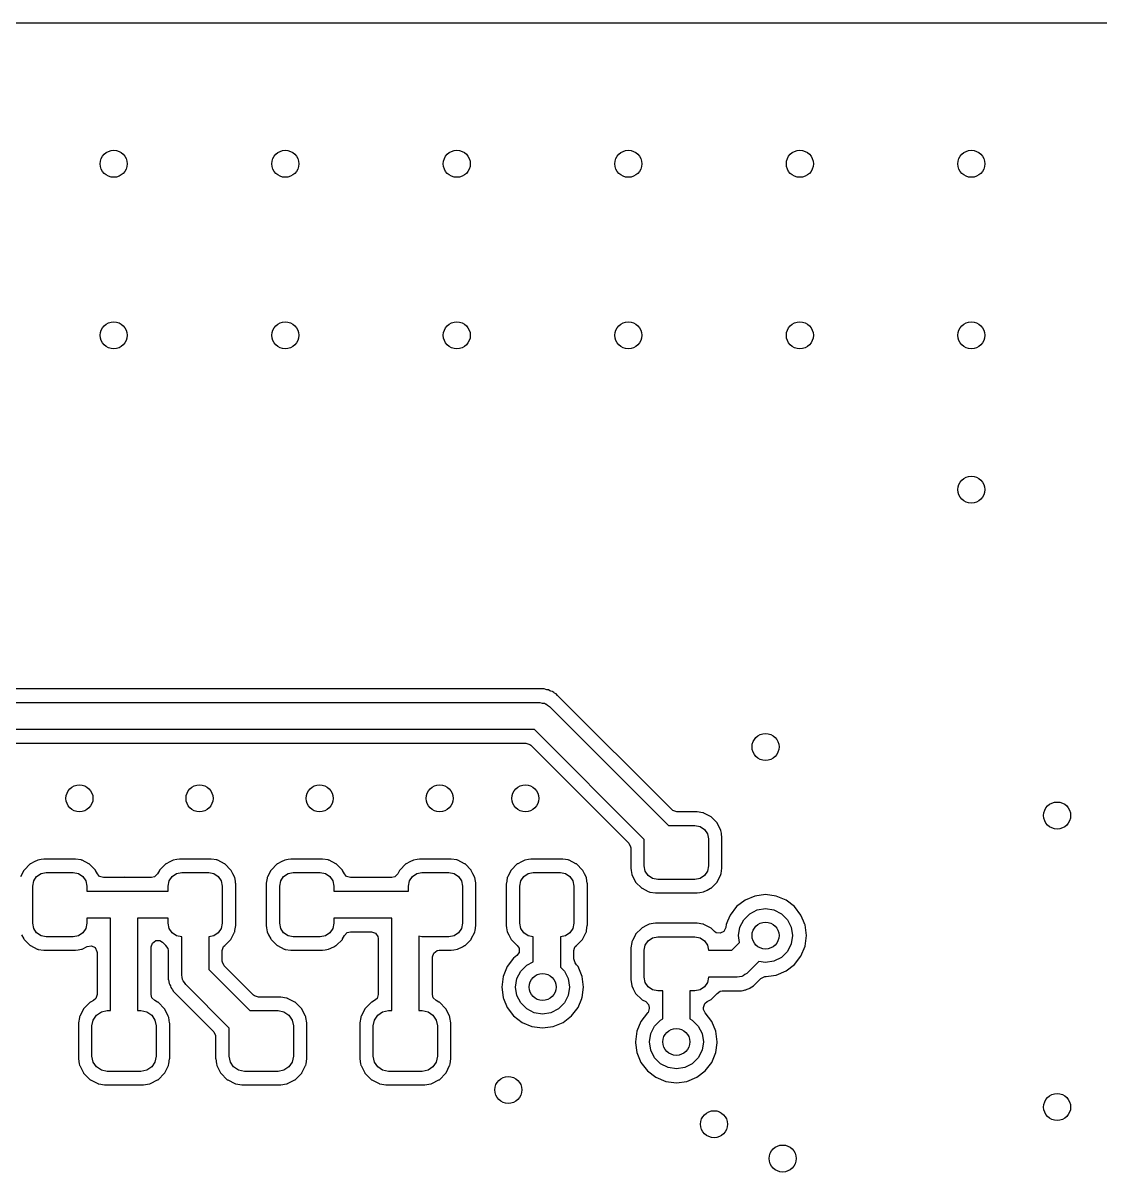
# Model space of a CAD drawing. Extents: x 3.91 to 7.47, y -4.88 to -2.92.
# Drawn here: x 4.736 to 5.364, y -3.585 to -2.915 of the extents above; entities that cross this region are included whole.
import ezdxf

# ---------------------------------------------------------------- set-up
doc = ezdxf.new("R2010")
doc.units = 0
doc.header["$MEASUREMENT"] = 0
doc.layers.add('BLACK', color=7, linetype='CONTINUOUS')

msp = doc.modelspace()

# ---------------------------------------------------------------- linework, layer by layer
at = {"layer": 'BLACK', "linetype": 'CONTINUOUS'}
for p, q in [((3.91047, -2.91541), (7.46688, -2.91541)), ((5.03965, -3.30375), (4.52943, -3.30375)), ((5.04056, -3.30404), (5.03965, -3.30375)), ((5.04115, -3.30419), (5.04056, -3.30404)), ((5.04179, -3.30429), (5.04115, -3.30419)), ((5.04209, -3.30433), (5.04179, -3.30429)), ((5.04179, -3.30429), (5.04179, -3.30429)), ((5.04293, -3.30476), (5.04209, -3.30433)), ((5.0435, -3.305), (5.04293, -3.30476)), ((5.0444, -3.30529), (5.0435, -3.305)), ((5.04465, -3.30547), (5.0444, -3.30529)), ((5.04517, -3.30585), (5.04465, -3.30547)), ((5.04569, -3.30617), (5.04517, -3.30585)), ((5.04654, -3.3066), (5.04569, -3.30617)), ((5.04743, -3.30749), (5.04654, -3.3066)), ((5.11419, -3.37425), (5.04743, -3.30749)), ((5.04743, -3.30749), (5.04743, -3.30749)), ((4.53067, -3.31164), (5.03717, -3.31164)), ((5.03717, -3.31164), (5.03845, -3.31194)), ((5.03845, -3.31194), (5.03976, -3.31209)), ((5.03976, -3.31209), (5.04014, -3.31233)), ((5.04014, -3.31233), (5.04058, -3.31243)), ((5.04058, -3.31243), (5.04161, -3.31325)), ((5.04161, -3.31325), (5.04272, -3.31395)), ((5.04272, -3.31395), (5.11206, -3.38329)), ((5.03389, -3.32739), (4.53394, -3.32739)), ((5.09797, -3.39147), (5.03389, -3.32739)), ((4.53882, -3.33528), (5.02901, -3.33528)), ((5.02901, -3.33528), (5.0313, -3.33603)), ((5.0313, -3.33603), (5.03177, -3.33643)), ((5.03177, -3.33643), (5.08894, -3.3936)), ((5.11466, -3.37465), (5.11419, -3.37425)), ((5.11695, -3.37539), (5.11466, -3.37465)), ((5.12758, -3.37539), (5.11695, -3.37539)), ((5.12874, -3.37539), (5.12758, -3.37539)), ((5.12889, -3.37542), (5.12874, -3.37539)), ((5.13213, -3.37593), (5.12889, -3.37542)), ((5.12889, -3.37542), (5.12889, -3.37542)), ((5.13243, -3.37598), (5.13213, -3.37593)), ((5.13213, -3.37593), (5.13213, -3.37593)), ((5.13271, -3.37612), (5.13243, -3.37598)), ((5.13661, -3.37811), (5.13271, -3.37612)), ((5.13271, -3.37612), (5.13271, -3.37612)), ((5.11206, -3.38329), (5.1275, -3.38329)), ((5.1275, -3.38329), (5.13051, -3.38389)), ((5.13689, -3.37825), (5.13661, -3.37811)), ((5.13661, -3.37811), (5.13661, -3.37811)), ((5.14042, -3.38178), (5.13689, -3.37825)), ((5.14056, -3.38205), (5.14042, -3.38178)), ((5.14123, -3.38337), (5.14056, -3.38205)), ((5.14056, -3.38205), (5.14056, -3.38205)), ((5.14268, -3.38623), (5.14123, -3.38337)), ((5.13051, -3.38389), (5.13307, -3.38559)), ((5.13307, -3.38559), (5.13478, -3.38815)), ((5.13478, -3.38815), (5.13538, -3.39116)), ((5.14294, -3.38784), (5.14268, -3.38623)), ((5.14307, -3.38868), (5.14294, -3.38784)), ((5.14327, -3.38992), (5.14307, -3.38868)), ((5.14327, -3.40815), (5.14327, -3.38992)), ((5.08894, -3.3936), (5.09003, -3.39575)), ((5.09003, -3.39575), (5.09008, -3.39636)), ((5.09008, -3.39636), (5.09008, -3.40264)), ((5.09797, -3.40691), (5.09797, -3.39147)), ((5.13538, -3.39116), (5.13538, -3.40691)), ((4.74435, -3.40351), (4.74233, -3.40453)), ((4.74644, -3.40318), (4.74435, -3.40351)), ((4.74789, -3.40295), (4.74644, -3.40318)), ((4.74804, -3.40292), (4.74789, -3.40295)), ((4.74789, -3.40295), (4.74789, -3.40295)), ((4.75716, -3.40292), (4.74804, -3.40292)), ((4.76627, -3.40292), (4.75716, -3.40292)), ((4.76642, -3.40295), (4.76627, -3.40292)), ((4.76966, -3.40346), (4.76642, -3.40295)), ((4.76642, -3.40295), (4.76642, -3.40295)), ((4.76996, -3.40351), (4.76966, -3.40346)), ((4.76966, -3.40346), (4.76966, -3.40346)), ((4.77024, -3.40365), (4.76996, -3.40351)), ((4.82339, -3.40351), (4.82137, -3.40453)), ((4.82548, -3.40318), (4.82339, -3.40351)), ((4.82693, -3.40295), (4.82548, -3.40318)), ((4.82708, -3.40292), (4.82693, -3.40295)), ((4.82693, -3.40295), (4.82693, -3.40295)), ((4.8362, -3.40292), (4.82708, -3.40292)), ((4.84531, -3.40292), (4.8362, -3.40292)), ((4.84546, -3.40295), (4.84531, -3.40292)), ((4.8487, -3.40346), (4.84546, -3.40295)), ((4.84546, -3.40295), (4.84546, -3.40295)), ((4.849, -3.40351), (4.8487, -3.40346)), ((4.8487, -3.40346), (4.8487, -3.40346)), ((4.84927, -3.40365), (4.849, -3.40351)), ((4.88835, -3.40351), (4.88633, -3.40453)), ((4.89044, -3.40318), (4.88835, -3.40351)), ((4.89189, -3.40295), (4.89044, -3.40318)), ((4.89204, -3.40292), (4.89189, -3.40295)), ((4.89189, -3.40295), (4.89189, -3.40295)), ((4.90116, -3.40292), (4.89204, -3.40292)), ((4.91027, -3.40292), (4.90116, -3.40292)), ((4.91042, -3.40295), (4.91027, -3.40292)), ((4.91366, -3.40346), (4.91042, -3.40295)), ((4.91042, -3.40295), (4.91042, -3.40295)), ((4.91396, -3.40351), (4.91366, -3.40346)), ((4.91366, -3.40346), (4.91366, -3.40346)), ((4.91424, -3.40365), (4.91396, -3.40351)), ((4.96339, -3.40351), (4.96137, -3.40453)), ((4.96548, -3.40318), (4.96339, -3.40351)), ((4.96693, -3.40295), (4.96548, -3.40318)), ((4.96708, -3.40292), (4.96693, -3.40295)), ((4.96693, -3.40295), (4.96693, -3.40295)), ((4.9762, -3.40292), (4.96708, -3.40292)), ((4.98531, -3.40292), (4.9762, -3.40292)), ((4.98546, -3.40295), (4.98531, -3.40292)), ((4.9887, -3.40346), (4.98546, -3.40295)), ((4.98546, -3.40295), (4.98546, -3.40295)), ((4.989, -3.40351), (4.9887, -3.40346)), ((4.9887, -3.40346), (4.9887, -3.40346)), ((4.98927, -3.40365), (4.989, -3.40351)), ((5.02835, -3.40351), (5.02633, -3.40453)), ((5.03044, -3.40318), (5.02835, -3.40351)), ((5.03189, -3.40295), (5.03044, -3.40318)), ((5.03204, -3.40292), (5.03189, -3.40295)), ((5.03189, -3.40295), (5.03189, -3.40295)), ((5.04116, -3.40292), (5.03204, -3.40292)), ((5.05027, -3.40292), (5.04116, -3.40292)), ((5.05042, -3.40295), (5.05027, -3.40292)), ((5.05366, -3.40346), (5.05042, -3.40295)), ((5.05042, -3.40295), (5.05042, -3.40295)), ((5.05396, -3.40351), (5.05366, -3.40346)), ((5.05366, -3.40346), (5.05366, -3.40346)), ((5.05424, -3.40365), (5.05396, -3.40351)), ((5.09008, -3.40264), (5.09008, -3.40815)), ((4.73623, -3.40958), (4.73435, -3.41327)), ((4.73637, -3.40931), (4.73623, -3.40958)), ((4.73623, -3.40958), (4.73623, -3.40958)), ((4.7399, -3.40577), (4.73637, -3.40931)), ((4.74017, -3.40564), (4.7399, -3.40577)), ((4.74233, -3.40453), (4.74017, -3.40564)), ((4.74017, -3.40564), (4.74017, -3.40564)), ((4.77414, -3.40564), (4.77024, -3.40365)), ((4.77024, -3.40365), (4.77024, -3.40365)), ((4.77441, -3.40577), (4.77414, -3.40564)), ((4.77414, -3.40564), (4.77414, -3.40564)), ((4.77794, -3.40931), (4.77441, -3.40577)), ((4.77808, -3.40958), (4.77794, -3.40931)), ((4.77912, -3.41162), (4.77808, -3.40958)), ((4.77808, -3.40958), (4.77808, -3.40958)), ((4.81527, -3.40958), (4.81423, -3.41162)), ((4.81541, -3.40931), (4.81527, -3.40958)), ((4.81527, -3.40958), (4.81527, -3.40958)), ((4.81894, -3.40577), (4.81541, -3.40931)), ((4.81921, -3.40564), (4.81894, -3.40577)), ((4.82137, -3.40453), (4.81921, -3.40564)), ((4.81921, -3.40564), (4.81921, -3.40564)), ((4.85318, -3.40564), (4.84927, -3.40365)), ((4.84927, -3.40365), (4.84927, -3.40365)), ((4.85345, -3.40577), (4.85318, -3.40564)), ((4.85318, -3.40564), (4.85318, -3.40564)), ((4.85698, -3.40931), (4.85345, -3.40577)), ((4.85712, -3.40958), (4.85698, -3.40931)), ((4.85809, -3.41148), (4.85712, -3.40958)), ((4.85712, -3.40958), (4.85712, -3.40958)), ((4.88023, -3.40958), (4.87835, -3.41327)), ((4.88037, -3.40931), (4.88023, -3.40958)), ((4.88023, -3.40958), (4.88023, -3.40958)), ((4.8839, -3.40577), (4.88037, -3.40931)), ((4.88417, -3.40564), (4.8839, -3.40577)), ((4.88633, -3.40453), (4.88417, -3.40564)), ((4.88417, -3.40564), (4.88417, -3.40564)), ((4.91814, -3.40564), (4.91424, -3.40365)), ((4.91424, -3.40365), (4.91424, -3.40365)), ((4.91841, -3.40577), (4.91814, -3.40564)), ((4.91814, -3.40564), (4.91814, -3.40564)), ((4.92194, -3.40931), (4.91841, -3.40577)), ((4.92208, -3.40958), (4.92194, -3.40931)), ((4.92312, -3.41162), (4.92208, -3.40958)), ((4.92208, -3.40958), (4.92208, -3.40958)), ((4.95527, -3.40958), (4.95423, -3.41162)), ((4.95541, -3.40931), (4.95527, -3.40958)), ((4.95527, -3.40958), (4.95527, -3.40958)), ((4.95894, -3.40577), (4.95541, -3.40931)), ((4.95921, -3.40564), (4.95894, -3.40577)), ((4.96137, -3.40453), (4.95921, -3.40564)), ((4.95921, -3.40564), (4.95921, -3.40564)), ((4.98928, -3.40365), (4.98927, -3.40365)), ((4.99318, -3.40564), (4.98928, -3.40365)), ((4.99345, -3.40577), (4.99318, -3.40564)), ((4.99318, -3.40564), (4.99318, -3.40564)), ((4.99698, -3.40931), (4.99345, -3.40577)), ((4.99712, -3.40958), (4.99698, -3.40931)), ((4.99809, -3.41148), (4.99712, -3.40958)), ((4.99712, -3.40958), (4.99712, -3.40958)), ((5.02023, -3.40958), (5.01835, -3.41327)), ((5.02037, -3.40931), (5.02023, -3.40958)), ((5.02023, -3.40958), (5.02023, -3.40958)), ((5.0239, -3.40577), (5.02037, -3.40931)), ((5.02417, -3.40564), (5.0239, -3.40577)), ((5.02633, -3.40453), (5.02417, -3.40564)), ((5.02417, -3.40564), (5.02417, -3.40564)), ((5.05814, -3.40564), (5.05424, -3.40365)), ((5.05424, -3.40365), (5.05424, -3.40365)), ((5.05841, -3.40577), (5.05814, -3.40564)), ((5.05814, -3.40564), (5.05814, -3.40564)), ((5.06194, -3.40931), (5.05841, -3.40577)), ((5.06208, -3.40958), (5.06194, -3.40931)), ((5.06305, -3.41148), (5.06208, -3.40958)), ((5.06208, -3.40958), (5.06208, -3.40958)), ((5.09008, -3.40815), (5.0901, -3.4083)), ((5.0901, -3.4083), (5.0901, -3.4083)), ((5.0901, -3.4083), (5.09031, -3.40958)), ((5.09031, -3.40958), (5.09067, -3.41184)), ((5.09857, -3.40992), (5.09797, -3.40691)), ((5.10028, -3.41248), (5.09857, -3.40992)), ((5.13478, -3.40992), (5.13307, -3.41248)), ((5.13538, -3.40691), (5.13478, -3.40992)), ((5.14278, -3.41126), (5.14325, -3.4083)), ((5.14325, -3.4083), (5.14327, -3.40815)), ((5.14325, -3.4083), (5.14325, -3.4083)), ((4.74141, -3.41869), (4.74201, -3.41568)), ((4.74201, -3.41568), (4.74371, -3.41312)), ((4.74371, -3.41312), (4.74627, -3.41142)), ((4.74627, -3.41142), (4.74928, -3.41082)), ((4.74928, -3.41082), (4.76503, -3.41082)), ((4.76503, -3.41082), (4.76804, -3.41142)), ((4.76804, -3.41142), (4.7706, -3.41312)), ((4.7706, -3.41312), (4.7723, -3.41568)), ((4.7723, -3.41568), (4.7729, -3.41869)), ((4.78031, -3.413), (4.77912, -3.41162)), ((4.7826, -3.41375), (4.78031, -3.413)), ((4.79313, -3.41375), (4.7826, -3.41375)), ((4.79374, -3.4137), (4.79313, -3.41375)), ((4.79437, -3.4136), (4.79374, -3.4137)), ((4.79467, -3.41355), (4.79437, -3.4136)), ((4.79498, -3.4136), (4.79467, -3.41355)), ((4.79561, -3.4137), (4.79498, -3.4136)), ((4.79622, -3.41375), (4.79561, -3.4137)), ((4.81075, -3.41375), (4.79622, -3.41375)), ((4.81252, -3.41332), (4.81075, -3.41375)), ((4.81423, -3.41162), (4.81252, -3.41332)), ((4.82045, -3.41869), (4.82105, -3.41568)), ((4.82105, -3.41568), (4.82275, -3.41312)), ((4.82275, -3.41312), (4.82531, -3.41142)), ((4.82531, -3.41142), (4.82832, -3.41082)), ((4.82832, -3.41082), (4.84407, -3.41082)), ((4.84407, -3.41082), (4.84708, -3.41142)), ((4.84708, -3.41142), (4.84964, -3.41312)), ((4.84964, -3.41312), (4.85134, -3.41568)), ((4.85134, -3.41568), (4.85194, -3.41869)), ((4.85925, -3.41376), (4.85809, -3.41148)), ((4.85957, -3.41577), (4.85925, -3.41376)), ((4.85972, -3.41671), (4.85957, -3.41577)), ((4.85984, -3.41745), (4.85972, -3.41671)), ((4.8776, -3.4169), (4.87751, -3.41745)), ((4.87805, -3.41406), (4.8776, -3.4169)), ((4.8781, -3.41376), (4.87805, -3.41406)), ((4.87805, -3.41406), (4.87805, -3.41406)), ((4.87835, -3.41327), (4.8781, -3.41376)), ((4.88541, -3.41869), (4.88601, -3.41568)), ((4.88601, -3.41568), (4.88771, -3.41312)), ((4.88771, -3.41312), (4.89027, -3.41142)), ((4.89027, -3.41142), (4.89328, -3.41082)), ((4.89328, -3.41082), (4.90903, -3.41082)), ((4.90903, -3.41082), (4.91204, -3.41142)), ((4.91204, -3.41142), (4.9146, -3.41312)), ((4.9146, -3.41312), (4.9163, -3.41568)), ((4.9163, -3.41568), (4.9169, -3.41869)), ((4.92431, -3.413), (4.92312, -3.41162)), ((4.9266, -3.41375), (4.92431, -3.413)), ((4.95075, -3.41375), (4.9266, -3.41375)), ((4.95252, -3.41332), (4.95075, -3.41375)), ((4.95423, -3.41162), (4.95252, -3.41332)), ((4.96045, -3.41869), (4.96105, -3.41568)), ((4.96105, -3.41568), (4.96275, -3.41312)), ((4.96275, -3.41312), (4.96531, -3.41142)), ((4.96531, -3.41142), (4.96832, -3.41082)), ((4.96832, -3.41082), (4.98407, -3.41082)), ((4.98407, -3.41082), (4.98708, -3.41142)), ((4.98708, -3.41142), (4.98964, -3.41312)), ((4.98964, -3.41312), (4.99134, -3.41568)), ((4.99134, -3.41568), (4.99194, -3.41869)), ((4.99925, -3.41376), (4.99809, -3.41148)), ((4.99957, -3.41577), (4.99925, -3.41376)), ((4.99972, -3.41671), (4.99957, -3.41577)), ((4.99984, -3.41745), (4.99972, -3.41671)), ((5.0176, -3.4169), (5.01751, -3.41745)), ((5.01805, -3.41406), (5.0176, -3.4169)), ((5.0181, -3.41376), (5.01805, -3.41406)), ((5.01805, -3.41406), (5.01805, -3.41406)), ((5.01835, -3.41327), (5.0181, -3.41376)), ((5.02541, -3.41869), (5.02601, -3.41568)), ((5.02601, -3.41568), (5.02771, -3.41312)), ((5.02771, -3.41312), (5.03027, -3.41142)), ((5.03027, -3.41142), (5.03328, -3.41082)), ((5.03328, -3.41082), (5.04903, -3.41082)), ((5.04903, -3.41082), (5.05204, -3.41142)), ((5.05204, -3.41142), (5.0546, -3.41312)), ((5.0546, -3.41312), (5.0563, -3.41568)), ((5.0563, -3.41568), (5.0569, -3.41869)), ((5.06421, -3.41376), (5.06305, -3.41148)), ((5.06453, -3.41577), (5.06421, -3.41376)), ((5.06468, -3.41671), (5.06453, -3.41577)), ((5.0648, -3.41745), (5.06468, -3.41671)), ((5.09067, -3.41184), (5.09139, -3.41327)), ((5.09139, -3.41327), (5.09273, -3.4159)), ((5.09273, -3.4159), (5.09293, -3.41629)), ((5.09293, -3.41629), (5.09646, -3.41983)), ((5.10283, -3.41419), (5.10028, -3.41248)), ((5.10585, -3.41478), (5.10283, -3.41419)), ((5.1275, -3.41478), (5.10585, -3.41478)), ((5.13051, -3.41419), (5.1275, -3.41478)), ((5.13307, -3.41248), (5.13051, -3.41419)), ((5.13689, -3.41983), (5.14042, -3.41629)), ((5.14042, -3.41629), (5.14062, -3.4159)), ((5.14062, -3.4159), (5.14255, -3.41212)), ((5.14255, -3.41212), (5.14268, -3.41184)), ((5.14255, -3.41212), (5.14255, -3.41212)), ((5.14268, -3.41184), (5.14278, -3.41126)), ((4.74141, -3.44034), (4.74141, -3.41869)), ((4.7729, -3.41869), (4.7729, -3.42164)), ((4.7729, -3.42164), (4.82045, -3.42164)), ((4.82045, -3.42164), (4.82045, -3.41869)), ((4.85194, -3.41869), (4.85194, -3.44034)), ((4.85984, -3.44158), (4.85984, -3.41745)), ((4.85984, -3.41745), (4.85984, -3.41745)), ((4.87751, -3.41745), (4.87751, -3.44158)), ((4.88541, -3.44034), (4.88541, -3.41869)), ((4.9169, -3.41869), (4.9169, -3.42164)), ((4.9169, -3.42164), (4.96045, -3.42164)), ((4.96045, -3.42164), (4.96045, -3.41869)), ((4.99194, -3.41869), (4.99194, -3.44034)), ((4.99984, -3.44158), (4.99984, -3.41745)), ((5.01751, -3.41745), (5.01751, -3.44158)), ((5.02541, -3.44034), (5.02541, -3.41869)), ((5.0569, -3.41869), (5.0569, -3.44034)), ((5.0648, -3.44158), (5.0648, -3.41745)), ((5.09646, -3.41983), (5.09674, -3.41997)), ((5.09674, -3.41997), (5.09674, -3.41997)), ((5.09674, -3.41997), (5.10023, -3.42174)), ((5.10023, -3.42174), (5.10091, -3.42209)), ((5.10091, -3.42209), (5.10122, -3.42214)), ((5.10122, -3.42214), (5.10122, -3.42214)), ((5.10122, -3.42214), (5.10446, -3.42265)), ((5.10446, -3.42265), (5.10446, -3.42265)), ((5.10446, -3.42265), (5.10461, -3.42268)), ((5.10461, -3.42268), (5.11667, -3.42268)), ((5.11667, -3.42268), (5.12874, -3.42268)), ((5.12874, -3.42268), (5.12889, -3.42265)), ((5.12889, -3.42265), (5.13034, -3.42242)), ((5.12889, -3.42265), (5.12889, -3.42265)), ((5.13034, -3.42242), (5.13243, -3.42209)), ((5.13243, -3.42209), (5.13466, -3.42096)), ((5.13466, -3.42096), (5.13661, -3.41997)), ((5.13661, -3.41997), (5.13689, -3.41983)), ((5.13661, -3.41997), (5.13661, -3.41997)), ((5.15675, -3.42687), (5.15181, -3.43066)), ((5.1625, -3.42448), (5.15675, -3.42687)), ((5.16867, -3.42367), (5.1625, -3.42448)), ((5.17485, -3.42448), (5.16867, -3.42367)), ((5.1806, -3.42687), (5.17485, -3.42448)), ((5.18554, -3.43066), (5.1806, -3.42687)), ((5.14802, -3.43559), (5.14652, -3.43922)), ((5.15181, -3.43066), (5.14802, -3.43559)), ((5.15593, -3.43826), (5.15942, -3.43478)), ((5.15942, -3.43478), (5.16381, -3.43254)), ((5.16381, -3.43254), (5.16867, -3.43177)), ((5.16867, -3.43177), (5.17354, -3.43254)), ((5.17354, -3.43254), (5.17793, -3.43478)), ((5.17793, -3.43478), (5.18142, -3.43826)), ((5.18933, -3.43559), (5.18554, -3.43066)), ((5.19083, -3.43922), (5.18933, -3.43559)), ((4.74201, -3.44336), (4.74141, -3.44034)), ((4.74371, -3.44591), (4.74201, -3.44336)), ((4.7723, -3.44336), (4.7706, -3.44591)), ((4.7729, -3.44034), (4.7723, -3.44336)), ((4.7868, -3.43739), (4.7729, -3.43739)), ((4.7729, -3.43739), (4.7729, -3.44034)), ((4.7868, -3.49129), (4.7868, -3.43739)), ((4.82045, -3.43739), (4.80255, -3.43739)), ((4.80255, -3.43739), (4.80255, -3.49129)), ((4.82045, -3.44034), (4.82045, -3.43739)), ((4.82105, -3.44336), (4.82045, -3.44034)), ((4.82275, -3.44591), (4.82105, -3.44336)), ((4.85134, -3.44336), (4.84964, -3.44591)), ((4.85194, -3.44034), (4.85134, -3.44336)), ((4.85935, -3.44464), (4.85981, -3.44174)), ((4.85981, -3.44174), (4.85984, -3.44158)), ((4.85981, -3.44174), (4.85981, -3.44174)), ((4.87751, -3.44158), (4.87754, -3.44174)), ((4.87754, -3.44174), (4.87754, -3.44174)), ((4.87754, -3.44174), (4.87774, -3.443)), ((4.87774, -3.443), (4.8781, -3.44528)), ((4.88601, -3.44336), (4.88541, -3.44034)), ((4.88771, -3.44591), (4.88601, -3.44336)), ((4.9163, -3.44336), (4.9146, -3.44591)), ((4.9169, -3.44034), (4.9163, -3.44336)), ((4.9508, -3.43739), (4.9169, -3.43739)), ((4.9169, -3.43739), (4.9169, -3.44034)), ((4.9508, -3.49129), (4.9508, -3.43739)), ((4.99134, -3.44336), (4.98964, -3.44591)), ((4.99194, -3.44034), (4.99134, -3.44336)), ((4.99935, -3.44464), (4.99981, -3.44174)), ((4.99981, -3.44174), (4.99984, -3.44158)), ((4.99981, -3.44174), (4.99981, -3.44174)), ((5.01751, -3.44158), (5.01754, -3.44174)), ((5.01754, -3.44174), (5.01754, -3.44174)), ((5.01754, -3.44174), (5.01774, -3.443)), ((5.01774, -3.443), (5.0181, -3.44528)), ((5.02601, -3.44336), (5.02541, -3.44034)), ((5.02771, -3.44591), (5.02601, -3.44336)), ((5.0563, -3.44336), (5.0546, -3.44591)), ((5.0569, -3.44034), (5.0563, -3.44336)), ((5.06431, -3.44464), (5.06477, -3.44174)), ((5.06477, -3.44174), (5.0648, -3.44158)), ((5.06477, -3.44174), (5.06477, -3.44174)), ((5.09646, -3.44321), (5.09293, -3.44674)), ((5.09674, -3.44307), (5.09646, -3.44321)), ((5.09935, -3.44174), (5.09674, -3.44307)), ((5.09674, -3.44307), (5.09674, -3.44307)), ((5.10091, -3.44094), (5.09935, -3.44174)), ((5.1032, -3.44058), (5.10091, -3.44094)), ((5.10446, -3.44038), (5.1032, -3.44058)), ((5.10461, -3.44036), (5.10446, -3.44038)), ((5.10446, -3.44038), (5.10446, -3.44038)), ((5.11668, -3.44036), (5.10461, -3.44036)), ((5.12874, -3.44036), (5.11668, -3.44036)), ((5.12889, -3.44038), (5.12874, -3.44036)), ((5.13213, -3.44089), (5.12889, -3.44038)), ((5.12889, -3.44038), (5.12889, -3.44038)), ((5.13243, -3.44094), (5.13213, -3.44089)), ((5.13213, -3.44089), (5.13213, -3.44089)), ((5.13271, -3.44108), (5.13243, -3.44094)), ((5.13661, -3.44307), (5.13271, -3.44108)), ((5.13271, -3.44108), (5.13271, -3.44108)), ((5.13689, -3.44321), (5.13661, -3.44307)), ((5.13661, -3.44307), (5.13661, -3.44307)), ((5.13882, -3.44514), (5.13689, -3.44321)), ((5.14544, -3.44289), (5.1444, -3.44507)), ((5.14551, -3.44235), (5.14544, -3.44289)), ((5.14564, -3.44135), (5.14551, -3.44235)), ((5.14574, -3.4411), (5.14564, -3.44135)), ((5.14652, -3.43922), (5.14574, -3.4411)), ((5.15293, -3.44752), (5.1537, -3.44265)), ((5.1537, -3.44265), (5.15593, -3.43826)), ((5.18142, -3.43826), (5.18365, -3.44265)), ((5.18365, -3.44265), (5.18442, -3.44752)), ((5.19161, -3.4411), (5.19083, -3.43922)), ((5.19171, -3.44135), (5.19161, -3.4411)), ((5.19252, -3.44752), (5.19171, -3.44135)), ((4.73497, -3.447), (4.73623, -3.44945)), ((4.73623, -3.44945), (4.73637, -3.44973)), ((4.73637, -3.44973), (4.7399, -3.45326)), ((4.74627, -3.44762), (4.74371, -3.44591)), ((4.74928, -3.44822), (4.74627, -3.44762)), ((4.76503, -3.44822), (4.74928, -3.44822)), ((4.76804, -3.44762), (4.76503, -3.44822)), ((4.7706, -3.44591), (4.76804, -3.44762)), ((4.82531, -3.44762), (4.82275, -3.44591)), ((4.82832, -3.44822), (4.82531, -3.44762)), ((4.82832, -3.47052), (4.82832, -3.44822)), ((4.84708, -3.44762), (4.84407, -3.44822)), ((4.84407, -3.44822), (4.84407, -3.46726)), ((4.84964, -3.44591), (4.84708, -3.44762)), ((4.85345, -3.45326), (4.85698, -3.44973)), ((4.85698, -3.44973), (4.85712, -3.44945)), ((4.85712, -3.44945), (4.85911, -3.44555)), ((4.85911, -3.44555), (4.85925, -3.44528)), ((4.85911, -3.44555), (4.85911, -3.44555)), ((4.85925, -3.44528), (4.85935, -3.44464)), ((4.8781, -3.44528), (4.87897, -3.447)), ((4.87897, -3.447), (4.88023, -3.44945)), ((4.88023, -3.44945), (4.88037, -3.44973)), ((4.88037, -3.44973), (4.8839, -3.45326)), ((4.89027, -3.44762), (4.88771, -3.44591)), ((4.89328, -3.44822), (4.89027, -3.44762)), ((4.90903, -3.44822), (4.89328, -3.44822)), ((4.91204, -3.44762), (4.90903, -3.44822)), ((4.9146, -3.44591), (4.91204, -3.44762)), ((4.91841, -3.45326), (4.92194, -3.44973)), ((4.92194, -3.44973), (4.92208, -3.44945)), ((4.92208, -3.44945), (4.92312, -3.44741)), ((4.92208, -3.44945), (4.92208, -3.44945)), ((4.92312, -3.44741), (4.92483, -3.44571)), ((4.92483, -3.44571), (4.9266, -3.44528)), ((4.9266, -3.44528), (4.93901, -3.44528)), ((4.93901, -3.44528), (4.9413, -3.44603)), ((4.9413, -3.44603), (4.94272, -3.44798)), ((4.94272, -3.44798), (4.94291, -3.44918)), ((4.94291, -3.44918), (4.94291, -3.48198)), ((4.96832, -3.44822), (4.96655, -3.44787)), ((4.96655, -3.44787), (4.96655, -3.49129)), ((4.98407, -3.44822), (4.96832, -3.44822)), ((4.98708, -3.44762), (4.98407, -3.44822)), ((4.98964, -3.44591), (4.98708, -3.44762)), ((4.99345, -3.45326), (4.99698, -3.44973)), ((4.99698, -3.44973), (4.99712, -3.44945)), ((4.99712, -3.44945), (4.99911, -3.44555)), ((4.99911, -3.44555), (4.99925, -3.44528)), ((4.99911, -3.44555), (4.99911, -3.44555)), ((4.99925, -3.44528), (4.99935, -3.44464)), ((5.0181, -3.44528), (5.01897, -3.447)), ((5.01897, -3.447), (5.02023, -3.44945)), ((5.02023, -3.44945), (5.02037, -3.44973)), ((5.02037, -3.44973), (5.0239, -3.45326)), ((5.03027, -3.44762), (5.02771, -3.44591)), ((5.03328, -3.44822), (5.03027, -3.44762)), ((5.03328, -3.46281), (5.03328, -3.44822)), ((5.05204, -3.44762), (5.04903, -3.44822)), ((5.04903, -3.44822), (5.04903, -3.46587)), ((5.0546, -3.44591), (5.05204, -3.44762)), ((5.05841, -3.45326), (5.06194, -3.44973)), ((5.06194, -3.44973), (5.06208, -3.44945)), ((5.06208, -3.44945), (5.06407, -3.44555)), ((5.06407, -3.44555), (5.06421, -3.44528)), ((5.06407, -3.44555), (5.06407, -3.44555)), ((5.06421, -3.44528), (5.06431, -3.44464)), ((5.09279, -3.44701), (5.09103, -3.45047)), ((5.09293, -3.44674), (5.09279, -3.44701)), ((5.09279, -3.44701), (5.09279, -3.44701)), ((5.10028, -3.45056), (5.10283, -3.44885)), ((5.10283, -3.44885), (5.10585, -3.44825)), ((5.10585, -3.44825), (5.1275, -3.44825)), ((5.1275, -3.44825), (5.13051, -3.44885)), ((5.13051, -3.44885), (5.13307, -3.45056)), ((5.1399, -3.4459), (5.13882, -3.44514)), ((5.14228, -3.44622), (5.1399, -3.4459)), ((5.1444, -3.44507), (5.14228, -3.44622)), ((5.15356, -3.4515), (5.15293, -3.44752)), ((5.18442, -3.44752), (5.18365, -3.45238)), ((5.19171, -3.45369), (5.19252, -3.44752)), ((4.7399, -3.45326), (4.74017, -3.4534)), ((4.74017, -3.4534), (4.74017, -3.4534)), ((4.74017, -3.4534), (4.74407, -3.45539)), ((4.74407, -3.45539), (4.74435, -3.45553)), ((4.74435, -3.45553), (4.74465, -3.45557)), ((4.74465, -3.45557), (4.74465, -3.45557)), ((4.74465, -3.45557), (4.74789, -3.45609)), ((4.74789, -3.45609), (4.74789, -3.45609)), ((4.74789, -3.45609), (4.74804, -3.45611)), ((4.74804, -3.45611), (4.75715, -3.45611)), ((4.75715, -3.45611), (4.76627, -3.45611)), ((4.76627, -3.45611), (4.76642, -3.45609)), ((4.76642, -3.45609), (4.76787, -3.45586)), ((4.76642, -3.45609), (4.76642, -3.45609)), ((4.76787, -3.45586), (4.76996, -3.45553)), ((4.76996, -3.45553), (4.77024, -3.45539)), ((4.77024, -3.45539), (4.77324, -3.45386)), ((4.77024, -3.45539), (4.77024, -3.45539)), ((4.77324, -3.45386), (4.77562, -3.45348)), ((4.77562, -3.45348), (4.77777, -3.45457)), ((4.77777, -3.45457), (4.77886, -3.45672)), ((4.77886, -3.45672), (4.77891, -3.45733)), ((4.81044, -3.45417), (4.81119, -3.45188)), ((4.81044, -3.48198), (4.81044, -3.45417)), ((4.81119, -3.45188), (4.81314, -3.45047)), ((4.81314, -3.45047), (4.81554, -3.45047)), ((4.81554, -3.45047), (4.8171, -3.45142)), ((4.8171, -3.45142), (4.81894, -3.45326)), ((4.81894, -3.45326), (4.81893, -3.45327)), ((4.81893, -3.45327), (4.82024, -3.45506)), ((4.82024, -3.45506), (4.82043, -3.45627)), ((4.82043, -3.45627), (4.82043, -3.47302)), ((4.85196, -3.45627), (4.85271, -3.45398)), ((4.85196, -3.46238), (4.85196, -3.45627)), ((4.85271, -3.45398), (4.8534, -3.45329)), ((4.8534, -3.45329), (4.85345, -3.45326)), ((4.8839, -3.45326), (4.88417, -3.4534)), ((4.88417, -3.4534), (4.88417, -3.4534)), ((4.88417, -3.4534), (4.88807, -3.45539)), ((4.88807, -3.45539), (4.88835, -3.45553)), ((4.88835, -3.45553), (4.88865, -3.45557)), ((4.88865, -3.45557), (4.88865, -3.45557)), ((4.88865, -3.45557), (4.89189, -3.45609)), ((4.89189, -3.45609), (4.89189, -3.45609)), ((4.89189, -3.45609), (4.89204, -3.45611)), ((4.89204, -3.45611), (4.90115, -3.45611)), ((4.90115, -3.45611), (4.91027, -3.45611)), ((4.91027, -3.45611), (4.91042, -3.45609)), ((4.91042, -3.45609), (4.91187, -3.45586)), ((4.91042, -3.45609), (4.91042, -3.45609)), ((4.91187, -3.45586), (4.91396, -3.45553)), ((4.91396, -3.45553), (4.91692, -3.45402)), ((4.91692, -3.45402), (4.91814, -3.4534)), ((4.91814, -3.4534), (4.91841, -3.45326)), ((4.91814, -3.4534), (4.91814, -3.4534)), ((4.97519, -3.45772), (4.97714, -3.4563)), ((4.97714, -3.4563), (4.97834, -3.45611)), ((4.97834, -3.45611), (4.9849, -3.45611)), ((4.9849, -3.45611), (4.98531, -3.45611)), ((4.98531, -3.45611), (4.98546, -3.45609)), ((4.98546, -3.45609), (4.98691, -3.45586)), ((4.98546, -3.45609), (4.98546, -3.45609)), ((4.98691, -3.45586), (4.989, -3.45553)), ((4.989, -3.45553), (4.99196, -3.45402)), ((4.99196, -3.45402), (4.99318, -3.4534)), ((4.99318, -3.4534), (4.99345, -3.45326)), ((4.99318, -3.4534), (4.99318, -3.4534)), ((5.0239, -3.45326), (5.02384, -3.45332)), ((5.02384, -3.45332), (5.02501, -3.45493)), ((5.02501, -3.45493), (5.02501, -3.45734)), ((5.05692, -3.45627), (5.05737, -3.45488)), ((5.05692, -3.46114), (5.05692, -3.45627)), ((5.05737, -3.45488), (5.05767, -3.45398)), ((5.05767, -3.45398), (5.05836, -3.45329)), ((5.05836, -3.45329), (5.05841, -3.45326)), ((5.0901, -3.45473), (5.09008, -3.45488)), ((5.09008, -3.45488), (5.09008, -3.47311)), ((5.09062, -3.45149), (5.0901, -3.45473)), ((5.09067, -3.45119), (5.09062, -3.45149)), ((5.09062, -3.45149), (5.09062, -3.45149)), ((5.09103, -3.45047), (5.09067, -3.45119)), ((5.09797, -3.45612), (5.09857, -3.45311)), ((5.09797, -3.47187), (5.09797, -3.45612)), ((5.09857, -3.45311), (5.10028, -3.45056)), ((5.13307, -3.45056), (5.13478, -3.45311)), ((5.13478, -3.45311), (5.13538, -3.45612)), ((5.13538, -3.45612), (5.14893, -3.45612)), ((5.14893, -3.45612), (5.15356, -3.4515)), ((5.18142, -3.45677), (5.17793, -3.46026)), ((5.18365, -3.45238), (5.18142, -3.45677)), ((5.18933, -3.45944), (5.19171, -3.45369)), ((4.77891, -3.45733), (4.77891, -3.48198)), ((4.85201, -3.46299), (4.85196, -3.46238)), ((4.8531, -3.46514), (4.85201, -3.46299)), ((4.97444, -3.46001), (4.97519, -3.45772)), ((4.97444, -3.48198), (4.97444, -3.46001)), ((5.02181, -3.46066), (5.01802, -3.46559)), ((5.02368, -3.45923), (5.02181, -3.46066)), ((5.02501, -3.45734), (5.02368, -3.45923)), ((5.02942, -3.46478), (5.03328, -3.46281)), ((5.05773, -3.46351), (5.05692, -3.46114)), ((5.05851, -3.46453), (5.05773, -3.46351)), ((5.16469, -3.46263), (5.15775, -3.46957)), ((5.16867, -3.46326), (5.16469, -3.46263)), ((5.17354, -3.46249), (5.16867, -3.46326)), ((5.17793, -3.46026), (5.17354, -3.46249)), ((5.18554, -3.46438), (5.18933, -3.45944)), ((4.84407, -3.46726), (4.86809, -3.49129)), ((4.87022, -3.48225), (4.8531, -3.46514)), ((5.01802, -3.46559), (5.01564, -3.47135)), ((5.0237, -3.47265), (5.02593, -3.46826)), ((5.02593, -3.46826), (5.02942, -3.46478)), ((5.04903, -3.46587), (5.05142, -3.46826)), ((5.05142, -3.46826), (5.05365, -3.47265)), ((5.05933, -3.46559), (5.05851, -3.46453)), ((5.06171, -3.47135), (5.05933, -3.46559)), ((5.15664, -3.47027), (5.15561, -3.47109)), ((5.15775, -3.46957), (5.15664, -3.47027)), ((5.17485, -3.47055), (5.1806, -3.46817)), ((5.1806, -3.46817), (5.18554, -3.46438)), ((4.82043, -3.47302), (4.82058, -3.47348)), ((4.82058, -3.47348), (4.82072, -3.47393)), ((4.82072, -3.47393), (4.82086, -3.47452)), ((4.82086, -3.47452), (4.82101, -3.47546)), ((4.82101, -3.47546), (4.82144, -3.4763)), ((4.82144, -3.4763), (4.82168, -3.47687)), ((4.82168, -3.47687), (4.82174, -3.47707)), ((4.82174, -3.47707), (4.82197, -3.47777)), ((4.82861, -3.47181), (4.82832, -3.47052)), ((4.82876, -3.47311), (4.82861, -3.47181)), ((4.829, -3.4735), (4.82876, -3.47311)), ((4.8291, -3.47394), (4.829, -3.4735)), ((4.82992, -3.47497), (4.8291, -3.47394)), ((4.83062, -3.47608), (4.82992, -3.47497)), ((4.85597, -3.50144), (4.83062, -3.47608)), ((5.01564, -3.47135), (5.01483, -3.47752)), ((5.02293, -3.47752), (5.0237, -3.47265)), ((5.05365, -3.47265), (5.05442, -3.47752)), ((5.06252, -3.47752), (5.06171, -3.47135)), ((5.09008, -3.47311), (5.09067, -3.4768)), ((5.09067, -3.4768), (5.09154, -3.47851)), ((5.09857, -3.47488), (5.09797, -3.47187)), ((5.10028, -3.47744), (5.09857, -3.47488)), ((5.13478, -3.47488), (5.13307, -3.47744)), ((5.13538, -3.47187), (5.13478, -3.47488)), ((5.15219, -3.47187), (5.13538, -3.47187)), ((5.15348, -3.47158), (5.15219, -3.47187)), ((5.15478, -3.47143), (5.15348, -3.47158)), ((5.15517, -3.47119), (5.15478, -3.47143)), ((5.15561, -3.47109), (5.15517, -3.47119)), ((5.16073, -3.47734), (5.16158, -3.47691)), ((5.16158, -3.47691), (5.16247, -3.47602)), ((5.16247, -3.47602), (5.16602, -3.47247)), ((5.16247, -3.47602), (5.16247, -3.47602)), ((5.16602, -3.47247), (5.16817, -3.47138)), ((5.16817, -3.47138), (5.16855, -3.47135)), ((5.16855, -3.47135), (5.16867, -3.47136)), ((5.16867, -3.47136), (5.16897, -3.47132)), ((5.16897, -3.47132), (5.17039, -3.47114)), ((5.17039, -3.47114), (5.17485, -3.47055)), ((4.77891, -3.48198), (4.77816, -3.48427)), ((4.81087, -3.48375), (4.81044, -3.48198)), ((4.81257, -3.48545), (4.81087, -3.48375)), ((4.82197, -3.47777), (4.82251, -3.47851)), ((4.82251, -3.47851), (4.82253, -3.47854)), ((4.82253, -3.47854), (4.82285, -3.47906)), ((4.82285, -3.47906), (4.82328, -3.47991)), ((4.82328, -3.47991), (4.82417, -3.4808)), ((4.82417, -3.4808), (4.82417, -3.4808)), ((4.82417, -3.4808), (4.83612, -3.49275)), ((4.87069, -3.48265), (4.87022, -3.48225)), ((4.87298, -3.48339), (4.87069, -3.48265)), ((4.88584, -3.48339), (4.87298, -3.48339)), ((4.88599, -3.48342), (4.88584, -3.48339)), ((4.88946, -3.48397), (4.88599, -3.48342)), ((4.88599, -3.48342), (4.88599, -3.48342)), ((4.94291, -3.48198), (4.94216, -3.48427)), ((4.97487, -3.48375), (4.97444, -3.48198)), ((4.97657, -3.48545), (4.97487, -3.48375)), ((5.01483, -3.47752), (5.01564, -3.48369)), ((5.01564, -3.48369), (5.01574, -3.48392)), ((5.0237, -3.48238), (5.02293, -3.47752)), ((5.02593, -3.48677), (5.0237, -3.48238)), ((5.05365, -3.48238), (5.05142, -3.48677)), ((5.05442, -3.47752), (5.05365, -3.48238)), ((5.06161, -3.48392), (5.06171, -3.48369)), ((5.06171, -3.48369), (5.06252, -3.47752)), ((5.09154, -3.47851), (5.09272, -3.48084)), ((5.09272, -3.48084), (5.09293, -3.48125)), ((5.09293, -3.48125), (5.09646, -3.48479)), ((5.10283, -3.47915), (5.10028, -3.47744)), ((5.10585, -3.47975), (5.10283, -3.47915)), ((5.1088, -3.47975), (5.10585, -3.47975)), ((5.1088, -3.49607), (5.1088, -3.47975)), ((5.1275, -3.47975), (5.12455, -3.47975)), ((5.12455, -3.47975), (5.12455, -3.49607)), ((5.13051, -3.47915), (5.1275, -3.47975)), ((5.13307, -3.47744), (5.13051, -3.47915)), ((5.13689, -3.48479), (5.14042, -3.48125)), ((5.14042, -3.48126), (5.14222, -3.47996)), ((5.14042, -3.48125), (5.14042, -3.48126)), ((5.14222, -3.47996), (5.14343, -3.47976)), ((5.14343, -3.47976), (5.15469, -3.47976)), ((5.15469, -3.47976), (5.1556, -3.47947)), ((5.1556, -3.47947), (5.15619, -3.47933)), ((5.15619, -3.47933), (5.15682, -3.47923)), ((5.15682, -3.47923), (5.15713, -3.47918)), ((5.15682, -3.47923), (5.15682, -3.47923)), ((5.15713, -3.47918), (5.15797, -3.47875)), ((5.15797, -3.47875), (5.15854, -3.47851)), ((5.15854, -3.47851), (5.15915, -3.47832)), ((5.15915, -3.47832), (5.15944, -3.47822)), ((5.15944, -3.47822), (5.16021, -3.47766)), ((5.16021, -3.47766), (5.16073, -3.47734)), ((4.77097, -3.49045), (4.76893, -3.49445)), ((4.77111, -3.49018), (4.77097, -3.49045)), ((4.77097, -3.49045), (4.77097, -3.49045)), ((4.77486, -3.48643), (4.77111, -3.49018)), ((4.77514, -3.48629), (4.77486, -3.48643)), ((4.77678, -3.48545), (4.77514, -3.48629)), ((4.77514, -3.48629), (4.77514, -3.48629)), ((4.77816, -3.48427), (4.77678, -3.48545)), ((4.81421, -3.48629), (4.81257, -3.48545)), ((4.81449, -3.48643), (4.81421, -3.48629)), ((4.81421, -3.48629), (4.81421, -3.48629)), ((4.81824, -3.49018), (4.81449, -3.48643)), ((4.81838, -3.49045), (4.81824, -3.49018)), ((4.82042, -3.49445), (4.81838, -3.49045)), ((4.81838, -3.49045), (4.81838, -3.49045)), ((4.88976, -3.48402), (4.88946, -3.48397)), ((4.88946, -3.48397), (4.88946, -3.48397)), ((4.89003, -3.48416), (4.88976, -3.48402)), ((4.89421, -3.48629), (4.89003, -3.48416)), ((4.89003, -3.48416), (4.89003, -3.48416)), ((4.89449, -3.48643), (4.89421, -3.48629)), ((4.89421, -3.48629), (4.89421, -3.48629)), ((4.89824, -3.49018), (4.89449, -3.48643)), ((4.89838, -3.49045), (4.89824, -3.49018)), ((4.90042, -3.49445), (4.89838, -3.49045)), ((4.89838, -3.49045), (4.89838, -3.49045)), ((4.93497, -3.49045), (4.93293, -3.49445)), ((4.93511, -3.49018), (4.93497, -3.49045)), ((4.93497, -3.49045), (4.93497, -3.49045)), ((4.93886, -3.48643), (4.93511, -3.49018)), ((4.93914, -3.48629), (4.93886, -3.48643)), ((4.94078, -3.48545), (4.93914, -3.48629)), ((4.93914, -3.48629), (4.93914, -3.48629)), ((4.94216, -3.48427), (4.94078, -3.48545)), ((4.97821, -3.48629), (4.97657, -3.48545)), ((4.97849, -3.48643), (4.97821, -3.48629)), ((4.97821, -3.48629), (4.97821, -3.48629)), ((4.98224, -3.49018), (4.97849, -3.48643)), ((4.98238, -3.49045), (4.98224, -3.49018)), ((4.98442, -3.49445), (4.98238, -3.49045)), ((4.98238, -3.49045), (4.98238, -3.49045)), ((5.01574, -3.48392), (5.01587, -3.48424)), ((5.01587, -3.48424), (5.01802, -3.48944)), ((5.01802, -3.48944), (5.02181, -3.49438)), ((5.02942, -3.49026), (5.02593, -3.48677)), ((5.03381, -3.49249), (5.02942, -3.49026)), ((5.04793, -3.49026), (5.04354, -3.49249)), ((5.05142, -3.48677), (5.04793, -3.49026)), ((5.05554, -3.49438), (5.05933, -3.48944)), ((5.05933, -3.48944), (5.06148, -3.48424)), ((5.06148, -3.48424), (5.06161, -3.48392)), ((5.09646, -3.48479), (5.09674, -3.48493)), ((5.09674, -3.48493), (5.09674, -3.48493)), ((5.09674, -3.48493), (5.09878, -3.48597)), ((5.09878, -3.48597), (5.10048, -3.48767)), ((5.10091, -3.48999), (5.10016, -3.49229)), ((5.10048, -3.48767), (5.10091, -3.48944)), ((5.10091, -3.48944), (5.10091, -3.48999)), ((5.13244, -3.48944), (5.13319, -3.48715)), ((5.13244, -3.48999), (5.13244, -3.48944)), ((5.13249, -3.4906), (5.13244, -3.48999)), ((5.13354, -3.49265), (5.13249, -3.4906)), ((5.13319, -3.48715), (5.13457, -3.48597)), ((5.13457, -3.48597), (5.13661, -3.48493)), ((5.13661, -3.48493), (5.13689, -3.48479)), ((5.13661, -3.48493), (5.13661, -3.48493)), ((4.76865, -3.49521), (4.76816, -3.49832)), ((4.7687, -3.49491), (4.76865, -3.49521)), ((4.76865, -3.49521), (4.76865, -3.49521)), ((4.76893, -3.49445), (4.7687, -3.49491)), ((4.77597, -3.50015), (4.77665, -3.49676)), ((4.77665, -3.49676), (4.77857, -3.49388)), ((4.77857, -3.49388), (4.78144, -3.49196)), ((4.78144, -3.49196), (4.78483, -3.49129)), ((4.78483, -3.49129), (4.7868, -3.49129)), ((4.80255, -3.49129), (4.80452, -3.49129)), ((4.80452, -3.49129), (4.80791, -3.49196)), ((4.80791, -3.49196), (4.81078, -3.49388)), ((4.81078, -3.49388), (4.8127, -3.49676)), ((4.8127, -3.49676), (4.81338, -3.50015)), ((4.82065, -3.49491), (4.82042, -3.49445)), ((4.8207, -3.49521), (4.82065, -3.49491)), ((4.82119, -3.49832), (4.8207, -3.49521)), ((4.8207, -3.49521), (4.8207, -3.49521)), ((4.83612, -3.49275), (4.84694, -3.50357)), ((4.86809, -3.49129), (4.88452, -3.49129)), ((4.88452, -3.49129), (4.88791, -3.49196)), ((4.88791, -3.49196), (4.89078, -3.49388)), ((4.89078, -3.49388), (4.8927, -3.49676)), ((4.8927, -3.49676), (4.89338, -3.50015)), ((4.90065, -3.49491), (4.90042, -3.49445)), ((4.9007, -3.49521), (4.90065, -3.49491)), ((4.90119, -3.49832), (4.9007, -3.49521)), ((4.9007, -3.49521), (4.9007, -3.49521)), ((4.93265, -3.49521), (4.93216, -3.49832)), ((4.9327, -3.49491), (4.93265, -3.49521)), ((4.93265, -3.49521), (4.93265, -3.49521)), ((4.93293, -3.49445), (4.9327, -3.49491)), ((4.93997, -3.50015), (4.94065, -3.49676)), ((4.94065, -3.49676), (4.94257, -3.49388)), ((4.94257, -3.49388), (4.94544, -3.49196)), ((4.94544, -3.49196), (4.94883, -3.49129)), ((4.94883, -3.49129), (4.9508, -3.49129)), ((4.96655, -3.49129), (4.96852, -3.49129)), ((4.96852, -3.49129), (4.97191, -3.49196)), ((4.97191, -3.49196), (4.97478, -3.49388)), ((4.97478, -3.49388), (4.9767, -3.49676)), ((4.9767, -3.49676), (4.97738, -3.50015)), ((4.98465, -3.49491), (4.98442, -3.49445)), ((4.9847, -3.49521), (4.98465, -3.49491)), ((4.98519, -3.49832), (4.9847, -3.49521)), ((4.9847, -3.49521), (4.9847, -3.49521)), ((5.02181, -3.49438), (5.02675, -3.49817)), ((5.03867, -3.49326), (5.03381, -3.49249)), ((5.04354, -3.49249), (5.03867, -3.49326)), ((5.0506, -3.49817), (5.05554, -3.49438)), ((5.09981, -3.49266), (5.09602, -3.49759)), ((5.09991, -3.49258), (5.09981, -3.49266)), ((5.10016, -3.49229), (5.09991, -3.49258)), ((5.10393, -3.50026), (5.10742, -3.49678)), ((5.10742, -3.49678), (5.1088, -3.49607)), ((5.12455, -3.49607), (5.12593, -3.49678)), ((5.12593, -3.49678), (5.12942, -3.50026)), ((5.13354, -3.49266), (5.13354, -3.49265)), ((5.13733, -3.49759), (5.13354, -3.49266)), ((4.76816, -3.49832), (4.76808, -3.49883)), ((4.76808, -3.49883), (4.76808, -3.51918)), ((4.77597, -3.51786), (4.77597, -3.50015)), ((4.81338, -3.50015), (4.81338, -3.51786)), ((4.82127, -3.49883), (4.82119, -3.49832)), ((4.82127, -3.51918), (4.82127, -3.49883)), ((4.84694, -3.50357), (4.84803, -3.50571)), ((4.85597, -3.51786), (4.85597, -3.50144)), ((4.89338, -3.50015), (4.89338, -3.51786)), ((4.90127, -3.49883), (4.90119, -3.49832)), ((4.90127, -3.51918), (4.90127, -3.49883)), ((4.93216, -3.49832), (4.93208, -3.49883)), ((4.93208, -3.49883), (4.93208, -3.51918)), ((4.93997, -3.51786), (4.93997, -3.50015)), ((4.97738, -3.50015), (4.97738, -3.51786)), ((4.98527, -3.49883), (4.98519, -3.49832)), ((4.98527, -3.51918), (4.98527, -3.49883)), ((5.02675, -3.49817), (5.0325, -3.50055)), ((5.0325, -3.50055), (5.03867, -3.50136)), ((5.03867, -3.50136), (5.04485, -3.50055)), ((5.04485, -3.50055), (5.0506, -3.49817)), ((5.09364, -3.50335), (5.09283, -3.50952)), ((5.09602, -3.49759), (5.09364, -3.50335)), ((5.1017, -3.50465), (5.10393, -3.50026)), ((5.12942, -3.50026), (5.13165, -3.50465)), ((5.13971, -3.50335), (5.13733, -3.49759)), ((5.14052, -3.50952), (5.13971, -3.50335)), ((4.84803, -3.50571), (4.84808, -3.50632)), ((4.84808, -3.50632), (4.84808, -3.51918)), ((5.09283, -3.50952), (5.09286, -3.50977)), ((5.09286, -3.50977), (5.09289, -3.50998)), ((5.09289, -3.50998), (5.09364, -3.51569)), ((5.10093, -3.50952), (5.1017, -3.50465)), ((5.1017, -3.51438), (5.10093, -3.50952)), ((5.13165, -3.50465), (5.13242, -3.50952)), ((5.13242, -3.50952), (5.13165, -3.51438)), ((5.13971, -3.51569), (5.14046, -3.50998)), ((5.14046, -3.50998), (5.14049, -3.50977)), ((5.14049, -3.50977), (5.14052, -3.50952)), ((5.09364, -3.51569), (5.09602, -3.52144)), ((5.10393, -3.51877), (5.1017, -3.51438)), ((5.13165, -3.51438), (5.12942, -3.51877)), ((5.13733, -3.52144), (5.13971, -3.51569)), ((4.76808, -3.51918), (4.7681, -3.51933)), ((4.7681, -3.51933), (4.7681, -3.51933)), ((4.7681, -3.51933), (4.76859, -3.52239)), ((4.76859, -3.52239), (4.7687, -3.5231)), ((4.7687, -3.5231), (4.76884, -3.52338)), ((4.76884, -3.52338), (4.76884, -3.52338)), ((4.76884, -3.52338), (4.77096, -3.52754)), ((4.77665, -3.52125), (4.77597, -3.51786)), ((4.77857, -3.52413), (4.77665, -3.52125)), ((4.8127, -3.52125), (4.81078, -3.52413)), ((4.81338, -3.51786), (4.8127, -3.52125)), ((4.81839, -3.52754), (4.82051, -3.52338)), ((4.82051, -3.52338), (4.82065, -3.5231)), ((4.82051, -3.52338), (4.82051, -3.52338)), ((4.82065, -3.5231), (4.82076, -3.52239)), ((4.82076, -3.52239), (4.82125, -3.51933)), ((4.82125, -3.51933), (4.82127, -3.51918)), ((4.82125, -3.51933), (4.82125, -3.51933)), ((4.84808, -3.51918), (4.8481, -3.51933)), ((4.8481, -3.51933), (4.8481, -3.51933)), ((4.8481, -3.51933), (4.84859, -3.52239)), ((4.84859, -3.52239), (4.8487, -3.5231)), ((4.8487, -3.5231), (4.84884, -3.52338)), ((4.84884, -3.52338), (4.84884, -3.52338)), ((4.84884, -3.52338), (4.85096, -3.52754)), ((4.85665, -3.52125), (4.85597, -3.51786)), ((4.85857, -3.52413), (4.85665, -3.52125)), ((4.8927, -3.52125), (4.89078, -3.52413)), ((4.89338, -3.51786), (4.8927, -3.52125)), ((4.89839, -3.52754), (4.90051, -3.52338)), ((4.90051, -3.52338), (4.90065, -3.5231)), ((4.90051, -3.52338), (4.90051, -3.52338)), ((4.90065, -3.5231), (4.90076, -3.52239)), ((4.90076, -3.52239), (4.90125, -3.51933)), ((4.90125, -3.51933), (4.90127, -3.51918)), ((4.90125, -3.51933), (4.90125, -3.51933)), ((4.93208, -3.51918), (4.9321, -3.51933)), ((4.9321, -3.51933), (4.9321, -3.51933)), ((4.9321, -3.51933), (4.93259, -3.52239)), ((4.93259, -3.52239), (4.9327, -3.5231)), ((4.9327, -3.5231), (4.93284, -3.52338)), ((4.93284, -3.52338), (4.93284, -3.52338)), ((4.93284, -3.52338), (4.93496, -3.52754)), ((4.94065, -3.52125), (4.93997, -3.51786)), ((4.94257, -3.52413), (4.94065, -3.52125)), ((4.9767, -3.52125), (4.97478, -3.52413)), ((4.97738, -3.51786), (4.9767, -3.52125)), ((4.98239, -3.52754), (4.98451, -3.52338)), ((4.98451, -3.52338), (4.98465, -3.5231)), ((4.98451, -3.52338), (4.98451, -3.52338)), ((4.98465, -3.5231), (4.98476, -3.52239)), ((4.98476, -3.52239), (4.98525, -3.51933)), ((4.98525, -3.51933), (4.98527, -3.51918)), ((4.98525, -3.51933), (4.98525, -3.51933)), ((5.09602, -3.52144), (5.09981, -3.52638)), ((5.10742, -3.52226), (5.10393, -3.51877)), ((5.11181, -3.52449), (5.10742, -3.52226)), ((5.12593, -3.52226), (5.12154, -3.52449)), ((5.12942, -3.51877), (5.12593, -3.52226)), ((5.13354, -3.52638), (5.13733, -3.52144)), ((4.77096, -3.52754), (4.77111, -3.52783)), ((4.77111, -3.52783), (4.77486, -3.53158)), ((4.78144, -3.52605), (4.77857, -3.52413)), ((4.78483, -3.52672), (4.78144, -3.52605)), ((4.80452, -3.52672), (4.78483, -3.52672)), ((4.80791, -3.52605), (4.80452, -3.52672)), ((4.81078, -3.52413), (4.80791, -3.52605)), ((4.81449, -3.53158), (4.81824, -3.52783)), ((4.81824, -3.52783), (4.81839, -3.52754)), ((4.85096, -3.52754), (4.85111, -3.52783)), ((4.85111, -3.52783), (4.85486, -3.53158)), ((4.86144, -3.52605), (4.85857, -3.52413)), ((4.86483, -3.52672), (4.86144, -3.52605)), ((4.88452, -3.52672), (4.86483, -3.52672)), ((4.88791, -3.52605), (4.88452, -3.52672)), ((4.89078, -3.52413), (4.88791, -3.52605)), ((4.89449, -3.53158), (4.89824, -3.52783)), ((4.89824, -3.52783), (4.89839, -3.52754)), ((4.93496, -3.52754), (4.93511, -3.52783)), ((4.93511, -3.52783), (4.93886, -3.53158)), ((4.94544, -3.52605), (4.94257, -3.52413)), ((4.94883, -3.52672), (4.94544, -3.52605)), ((4.96852, -3.52672), (4.94883, -3.52672)), ((4.97191, -3.52605), (4.96852, -3.52672)), ((4.97478, -3.52413), (4.97191, -3.52605)), ((4.97849, -3.53158), (4.98224, -3.52783)), ((4.98224, -3.52783), (4.98239, -3.52754)), ((5.09981, -3.52638), (5.10475, -3.53017)), ((5.10475, -3.53017), (5.1105, -3.53255)), ((5.11667, -3.52526), (5.11181, -3.52449)), ((5.12154, -3.52449), (5.11667, -3.52526)), ((5.12285, -3.53255), (5.1286, -3.53017)), ((5.1286, -3.53017), (5.13354, -3.52638)), ((4.77486, -3.53158), (4.77514, -3.53172)), ((4.77514, -3.53172), (4.77514, -3.53172)), ((4.77514, -3.53172), (4.77932, -3.53385)), ((4.77932, -3.53385), (4.77959, -3.53399)), ((4.77959, -3.53399), (4.77989, -3.53404)), ((4.77989, -3.53404), (4.77989, -3.53404)), ((4.77989, -3.53404), (4.78336, -3.53459)), ((4.78336, -3.53459), (4.78336, -3.53459)), ((4.78336, -3.53459), (4.78351, -3.53462)), ((4.78351, -3.53462), (4.80584, -3.53462)), ((4.80584, -3.53462), (4.80599, -3.53459)), ((4.80599, -3.53459), (4.80946, -3.53404)), ((4.80599, -3.53459), (4.80599, -3.53459)), ((4.80946, -3.53404), (4.80976, -3.53399)), ((4.80946, -3.53404), (4.80946, -3.53404)), ((4.80976, -3.53399), (4.81003, -3.53385)), ((4.81003, -3.53385), (4.81421, -3.53172)), ((4.81421, -3.53172), (4.81449, -3.53158)), ((4.81421, -3.53172), (4.81421, -3.53172)), ((4.85486, -3.53158), (4.85514, -3.53172)), ((4.85514, -3.53172), (4.85514, -3.53172)), ((4.85514, -3.53172), (4.85932, -3.53385)), ((4.85932, -3.53385), (4.85959, -3.53399)), ((4.85959, -3.53399), (4.85989, -3.53404)), ((4.85989, -3.53404), (4.85989, -3.53404)), ((4.85989, -3.53404), (4.86336, -3.53459)), ((4.86336, -3.53459), (4.86336, -3.53459)), ((4.86336, -3.53459), (4.86351, -3.53462)), ((4.86351, -3.53462), (4.88584, -3.53462)), ((4.88584, -3.53462), (4.88599, -3.53459)), ((4.88599, -3.53459), (4.88946, -3.53404)), ((4.88599, -3.53459), (4.88599, -3.53459)), ((4.88946, -3.53404), (4.88976, -3.53399)), ((4.88946, -3.53404), (4.88946, -3.53404)), ((4.88976, -3.53399), (4.89003, -3.53385)), ((4.89003, -3.53385), (4.89421, -3.53172)), ((4.89421, -3.53172), (4.89449, -3.53158)), ((4.89421, -3.53172), (4.89421, -3.53172)), ((4.93886, -3.53158), (4.93914, -3.53172)), ((4.93914, -3.53172), (4.93914, -3.53172)), ((4.93914, -3.53172), (4.94332, -3.53385)), ((4.94332, -3.53385), (4.94359, -3.53399)), ((4.94359, -3.53399), (4.94389, -3.53404)), ((4.94389, -3.53404), (4.94389, -3.53404)), ((4.94389, -3.53404), (4.94736, -3.53459)), ((4.94736, -3.53459), (4.94736, -3.53459)), ((4.94736, -3.53459), (4.94751, -3.53462)), ((4.94751, -3.53462), (4.96984, -3.53462)), ((4.96984, -3.53462), (4.96999, -3.53459)), ((4.96999, -3.53459), (4.97346, -3.53404)), ((4.96999, -3.53459), (4.96999, -3.53459)), ((4.97346, -3.53404), (4.97376, -3.53399)), ((4.97346, -3.53404), (4.97346, -3.53404)), ((4.97376, -3.53399), (4.97403, -3.53385)), ((4.97403, -3.53385), (4.97821, -3.53172)), ((4.97821, -3.53172), (4.97849, -3.53158)), ((4.97821, -3.53172), (4.97821, -3.53172)), ((5.1105, -3.53255), (5.11667, -3.53336)), ((5.11667, -3.53336), (5.12285, -3.53255))]:
    msp.add_line(p, q, dxfattribs=at)
at = {"layer": 'BLACK'}
for centre in [(4.78867, -2.99752), (4.88867, -2.99752), (4.98867, -2.99752), (5.08867, -2.99752), (5.18867, -2.99752), (5.28867, -2.99752), (4.78867, -3.09752), (4.88867, -3.09752), (4.98867, -3.09752), (5.08867, -3.09752), (5.18867, -3.09752), (5.28867, -3.09752), (5.28867, -3.18752), (5.16867, -3.33752), (4.76867, -3.36752), (4.83867, -3.36752), (4.90867, -3.36752), (4.97867, -3.36752), (5.02867, -3.36752), (5.33867, -3.37752), (5.16867, -3.44752), (5.03867, -3.47752), (5.11667, -3.50952), (5.01867, -3.53752), (5.33867, -3.54752), (5.13867, -3.55752), (5.17867, -3.57752)]:
    msp.add_circle(centre, 0.00787, dxfattribs=at)

doc.saveas('drawing.dxf')
